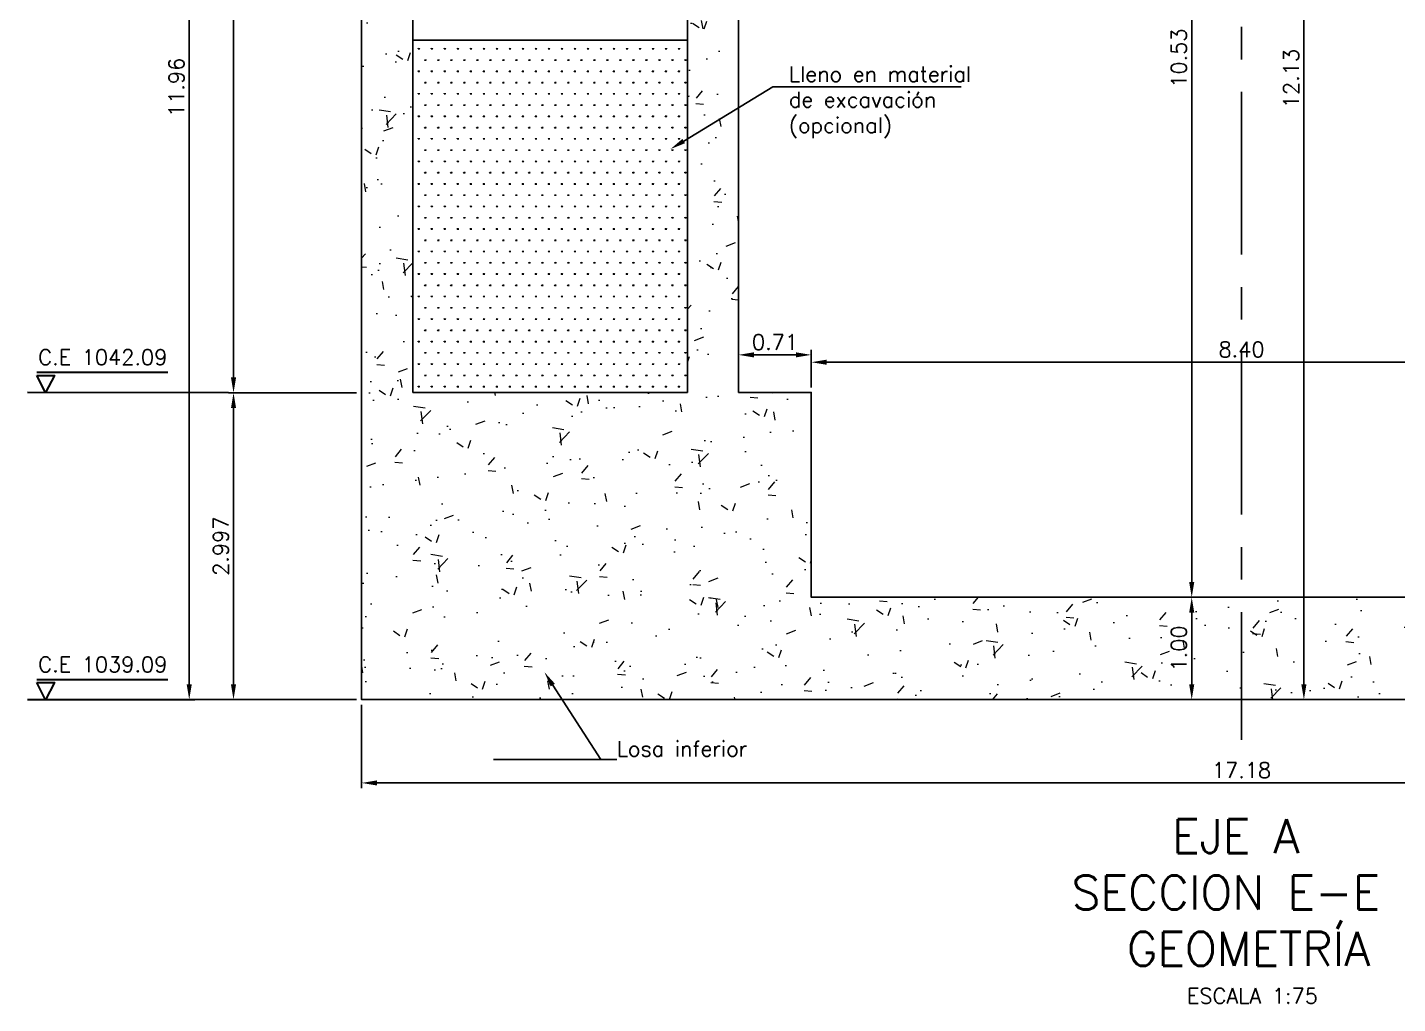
# Model space of a CAD drawing. Header units: metres. Extents: x 1080427 to 1081241, y 976768 to 977288.
# Drawn here: x 1080851.15 to 1080864.53, y 977059.82 to 977069.35 of the extents above; entities that cross this region are included whole.
import ezdxf
from ezdxf import colors
from ezdxf.entities.mleader import LeaderData, LeaderLine
from ezdxf.math import Vec2, Vec3

# ---------------------------------------------------------------- set-up
doc = ezdxf.new("R2010")
doc.units = ezdxf.units.M
doc.header["$LTSCALE"] = 25.4
doc.linetypes.add('CENTER', pattern=[2, 1.25, -0.25, 0.25, -0.25])
for name, color, linetype in [('CONTRAPESO', 3, 'Continuous'), ('DIMCONTRAPESO', 1, 'Continuous'), ('EJE VIA', 10, 'CENTER'), ('REGL175', 7, 'Continuous'), ('SOLIDOS', 9, 'Continuous')]:
    doc.layers.add(name, color=color, linetype=linetype)
for name, color, linetype, lineweight in [('COTA', 1, 'Continuous', 30), ('COTACIM', 20, 'Continuous', 5), ('SOLIDOREFCONT', 254, 'Continuous', 5)]:
    doc.layers.add(name, color=color, linetype=linetype, lineweight=lineweight)
doc.styles.add('romans', font='romans.shx')
doc.dimstyles.new('Copy 75', dxfattribs={"dimtxt": 0.15, "dimasz": 0.15, "dimexe": 0.05, "dimexo": 0.05, "dimgap": 0.05, "dimtad": 1, "dimzin": 0, "dimdsep": 46, "dimtxsty": 'romans', "dimcen": 0.002, "dimclrd": 1, "dimclre": 1, "dimclrt": 3, "dimadec": 4, "dimazin": 0, "dimtfac": 1, "dimtofl": 0, "dimtmove": 1, "dimatfit": 3, "dimfxl": 1, "dimtolj": 1, "dimtzin": 0, "dimarcsym": 1})

# ---------------------------------------------------------------- blocks, each defined once
blk = doc.blocks.new('*D275')
at = {"layer": 'COTA', "color": 1, "lineweight": -2, "transparency": 16777216}
for p, q in [((1080854.412828156, 977062.7393807534), (1080854.412828156, 977061.9256938202)), ((1080871.59285375, 977062.7393807534), (1080871.59285375, 977061.9256938202)), ((1080854.562828156, 977061.9756938203), (1080871.44285375, 977061.9756938203))]:
    blk.add_line(p, q, dxfattribs=at)
at = {"layer": 'COTA', "color": 1, "transparency": 16777216}
for points in [[(1080854.562828156, 977062.0006938203), (1080854.562828156, 977061.9506938203), (1080854.412828156, 977061.9756938203)], [(1080871.44285375, 977062.0006938203), (1080871.44285375, 977061.9506938203), (1080871.59285375, 977061.9756938203)]]:
    blk.add_solid(points, dxfattribs=at)
at = {"layer": 'Defpoints', "color": 0, "transparency": 16777216}
for p in [(1080854.412828156, 977062.7893807534), (1080871.59285375, 977062.7893807534), (1080871.59285375, 977061.9756938203)]:
    blk.add_point(p, dxfattribs=at)
at = {"layer": 'COTA', "color": 3, "transparency": 16777216, "insert": (1080863.002840953, 977062.1006938203), "char_height": 0.15, "attachment_point": 5, "style": 'romans'}
blk.add_mtext('\\A1;17.18', dxfattribs=at)
blk = doc.blocks.new('*D279')
at = {"layer": 'COTA', "color": 1, "lineweight": -2, "transparency": 16777216}
for p, q in [((1080862.952828157, 977074.3192632669), (1080862.466739818, 977074.3192632669)), ((1080862.516739818, 977074.1692632668), (1080862.516739818, 977063.9393807539)), ((1080862.952828157, 977063.7893807539), (1080862.466739818, 977063.7893807539))]:
    blk.add_line(p, q, dxfattribs=at)
at = {"layer": 'COTA', "color": 1, "transparency": 16777216}
for points in [[(1080862.491739818, 977074.1692632668), (1080862.541739817, 977074.1692632668), (1080862.516739818, 977074.3192632669)], [(1080862.491739818, 977063.9393807539), (1080862.541739817, 977063.9393807539), (1080862.516739818, 977063.7893807539)]]:
    blk.add_solid(points, dxfattribs=at)
at = {"layer": 'Defpoints', "color": 0, "transparency": 16777216}
for p in [(1080863.002828157, 977074.3192632669), (1080862.516739818, 977063.7893807539), (1080863.002828157, 977063.7893807539)]:
    blk.add_point(p, dxfattribs=at)
at = {"layer": 'COTA', "color": 3, "transparency": 16777216, "insert": (1080862.391739818, 977069.0543220098), "char_height": 0.15, "attachment_point": 5, "rotation": 90, "style": 'romans'}
blk.add_mtext('\\A1;10.53', dxfattribs=at)
blk = doc.blocks.new('*D280')
at = {"layer": 'Defpoints', "color": 0, "transparency": 16777216}
for p in [(1080863.002828157, 977063.7893807539), (1080862.516739818, 977062.7893807539), (1080863.002853315, 977062.7893807539)]:
    blk.add_point(p, dxfattribs=at)
at = {"layer": 'DIMCONTRAPESO', "color": 1, "lineweight": -2, "transparency": 16777216}
for p, q in [((1080862.952828157, 977063.7893807539), (1080862.466739818, 977063.7893807539)), ((1080862.516739818, 977063.6393807539), (1080862.516739818, 977062.9393807539)), ((1080862.952853315, 977062.7893807539), (1080862.466739818, 977062.7893807539))]:
    blk.add_line(p, q, dxfattribs=at)
at = {"layer": 'DIMCONTRAPESO', "color": 1, "transparency": 16777216}
for points in [[(1080862.491739818, 977063.6393807539), (1080862.541739817, 977063.6393807539), (1080862.516739818, 977063.7893807539)], [(1080862.491739818, 977062.9393807539), (1080862.541739817, 977062.9393807539), (1080862.516739818, 977062.7893807539)]]:
    blk.add_solid(points, dxfattribs=at)
at = {"layer": 'DIMCONTRAPESO', "color": 3, "transparency": 16777216, "insert": (1080862.391739818, 977063.2893807533), "char_height": 0.15, "attachment_point": 5, "rotation": 90, "style": 'romans'}
blk.add_mtext('\\A1;1.00', dxfattribs=at)
blk = doc.blocks.new('*D823')
at = {"layer": 'COTA', "color": 1, "lineweight": -2, "transparency": 16777216}
for p, q in [((1080858.092828156, 977065.8393807535), (1080858.092828156, 977066.2066457889)), ((1080858.802828156, 977065.8393807535), (1080858.802828156, 977066.2066457889)), ((1080858.652828156, 977066.1566457888), (1080858.242828156, 977066.1566457888))]:
    blk.add_line(p, q, dxfattribs=at)
at = {"layer": 'COTA', "color": 1, "transparency": 16777216}
for points in [[(1080858.242828156, 977066.1816457888), (1080858.242828156, 977066.1316457888), (1080858.092828156, 977066.1566457888)], [(1080858.652828156, 977066.1816457888), (1080858.652828156, 977066.1316457888), (1080858.802828156, 977066.1566457888)]]:
    blk.add_solid(points, dxfattribs=at)
at = {"layer": 'Defpoints', "color": 0, "transparency": 16777216}
for p in [(1080858.092828156, 977066.1566457888), (1080858.092828156, 977065.7893807534), (1080858.802828156, 977065.7893807534)]:
    blk.add_point(p, dxfattribs=at)
at = {"layer": 'COTA', "color": 3, "transparency": 16777216, "insert": (1080858.447828156, 977066.2816457888), "char_height": 0.15, "attachment_point": 5, "style": 'romans'}
blk.add_mtext('\\A1;0.71', dxfattribs=at)
blk = doc.blocks.new('*D918')
at = {"layer": 'COTA', "color": 1, "lineweight": -2, "transparency": 16777216}
for p, q in [((1080858.802828156, 977065.8393807535), (1080858.802828156, 977066.1349202009)), ((1080858.952828156, 977066.0849202009), (1080867.052828156, 977066.0849202009)), ((1080867.202828156, 977065.8393807535), (1080867.202828156, 977066.1349202009))]:
    blk.add_line(p, q, dxfattribs=at)
at = {"layer": 'COTA', "color": 1, "transparency": 16777216}
for points in [[(1080858.952828156, 977066.1099202009), (1080858.952828156, 977066.0599202008), (1080858.802828156, 977066.0849202009)], [(1080867.052828156, 977066.1099202009), (1080867.052828156, 977066.0599202008), (1080867.202828156, 977066.0849202009)]]:
    blk.add_solid(points, dxfattribs=at)
at = {"layer": 'Defpoints', "color": 0, "transparency": 16777216}
for p in [(1080867.202828156, 977066.0849202009), (1080858.802828156, 977065.7893807534), (1080867.202828156, 977065.7893807534)]:
    blk.add_point(p, dxfattribs=at)
at = {"layer": 'COTA', "color": 3, "transparency": 16777216, "insert": (1080863.002828156, 977066.2099202009), "char_height": 0.15, "attachment_point": 5, "style": 'romans'}
blk.add_mtext('\\A1;8.40', dxfattribs=at)
blk = doc.blocks.new('*D995')
at = {"layer": 'COTA', "color": 1, "lineweight": -2, "transparency": 16777216}
for p, q in [((1080854.362850002, 977065.7868429724), (1080853.111847562, 977065.7868429724)), ((1080853.161847563, 977065.6368429724), (1080853.161847563, 977062.9393807539)), ((1080854.362828157, 977062.7893807539), (1080853.111847562, 977062.7893807539))]:
    blk.add_line(p, q, dxfattribs=at)
at = {"layer": 'COTA', "color": 1, "transparency": 16777216}
for points in [[(1080853.136847563, 977065.6368429724), (1080853.186847562, 977065.6368429724), (1080853.161847563, 977065.7868429724)], [(1080853.136847563, 977062.9393807539), (1080853.186847562, 977062.9393807539), (1080853.161847563, 977062.7893807539)]]:
    blk.add_solid(points, dxfattribs=at)
at = {"layer": 'Defpoints', "color": 0, "transparency": 16777216}
for p in [(1080854.412850003, 977065.7868429724), (1080853.161847563, 977062.7893807539), (1080854.412828157, 977062.7893807539)]:
    blk.add_point(p, dxfattribs=at)
at = {"layer": 'COTA', "color": 3, "transparency": 16777216, "insert": (1080853.036847563, 977064.2881118626), "char_height": 0.15, "attachment_point": 5, "rotation": 90, "style": 'romans'}
blk.add_mtext('\\A1;2.997', dxfattribs=at)
blk = doc.blocks.new('*D996')
at = {"layer": 'COTA', "color": 1, "lineweight": -2, "transparency": 16777216}
for p, q in [((1080854.362848629, 977073.7489081662), (1080853.111847562, 977073.7489081662)), ((1080853.161847562, 977073.5989081662), (1080853.161847562, 977065.936842972)), ((1080854.362850002, 977065.7868429719), (1080853.111847562, 977065.7868429719))]:
    blk.add_line(p, q, dxfattribs=at)
at = {"layer": 'COTA', "color": 1, "transparency": 16777216}
for points in [[(1080853.136847562, 977073.5989081662), (1080853.186847562, 977073.5989081662), (1080853.161847562, 977073.7489081662)], [(1080853.136847562, 977065.936842972), (1080853.186847562, 977065.936842972), (1080853.161847562, 977065.7868429719)]]:
    blk.add_solid(points, dxfattribs=at)
at = {"layer": 'Defpoints', "color": 0, "transparency": 16777216}
for p in [(1080854.412848629, 977073.7489081662), (1080853.161847562, 977065.7868429719), (1080854.412850002, 977065.7868429719)]:
    blk.add_point(p, dxfattribs=at)
at = {"layer": 'COTA', "color": 3, "transparency": 16777216, "insert": (1080853.036847561, 977069.7678755692), "char_height": 0.15, "attachment_point": 5, "rotation": 90, "style": 'romans'}
blk.add_mtext('\\A1;7.96', dxfattribs=at)
blk = doc.blocks.new('*D997')
at = {"layer": 'COTA', "color": 1, "lineweight": -2, "transparency": 16777216}
for p, q in [((1080854.362828157, 977074.7493807538), (1080852.679251089, 977074.7493807538)), ((1080852.72925109, 977074.5993807538), (1080852.72925109, 977062.9393807539)), ((1080854.362828157, 977062.7893807539), (1080852.679251089, 977062.7893807539))]:
    blk.add_line(p, q, dxfattribs=at)
at = {"layer": 'COTA', "color": 1, "transparency": 16777216}
for points in [[(1080852.70425109, 977074.5993807538), (1080852.754251089, 977074.5993807538), (1080852.72925109, 977074.7493807538)], [(1080852.70425109, 977062.9393807539), (1080852.754251089, 977062.9393807539), (1080852.72925109, 977062.7893807539)]]:
    blk.add_solid(points, dxfattribs=at)
at = {"layer": 'Defpoints', "color": 0, "transparency": 16777216}
for p in [(1080854.412828157, 977074.7493807538), (1080852.72925109, 977062.7893807539), (1080854.412828157, 977062.7893807539)]:
    blk.add_point(p, dxfattribs=at)
at = {"layer": 'COTA', "color": 3, "transparency": 16777216, "insert": (1080852.60425109, 977068.7693807533), "char_height": 0.15, "attachment_point": 5, "rotation": 90, "style": 'romans'}
blk.add_mtext('\\A1;11.96', dxfattribs=at)
blk = doc.blocks.new('*D1002')
at = {"layer": 'COTA', "color": 1, "lineweight": -2, "transparency": 16777216}
for p, q in [((1080863.052826302, 977074.9193807504), (1080863.66189321, 977074.9193807504)), ((1080863.61189321, 977074.7693807504), (1080863.61189321, 977062.9393807539)), ((1080863.052853315, 977062.7893807539), (1080863.66189321, 977062.7893807539))]:
    blk.add_line(p, q, dxfattribs=at)
at = {"layer": 'COTA', "color": 1, "transparency": 16777216}
for points in [[(1080863.58689321, 977074.7693807504), (1080863.63689321, 977074.7693807504), (1080863.61189321, 977074.9193807504)], [(1080863.58689321, 977062.9393807539), (1080863.63689321, 977062.9393807539), (1080863.61189321, 977062.7893807539)]]:
    blk.add_solid(points, dxfattribs=at)
at = {"layer": 'Defpoints', "color": 0, "transparency": 16777216}
for p in [(1080863.002826302, 977074.9193807504), (1080863.002853315, 977062.7893807539), (1080863.61189321, 977062.7893807539)]:
    blk.add_point(p, dxfattribs=at)
at = {"layer": 'COTA', "color": 3, "transparency": 16777216, "insert": (1080863.48689321, 977068.8543807516), "char_height": 0.15, "attachment_point": 5, "rotation": 90, "style": 'romans'}
blk.add_mtext('\\A1;12.13', dxfattribs=at)

msp = doc.modelspace()

# ---------------------------------------------------------------- hatches: boundary and pattern name
at = {"layer": 'SOLIDOREFCONT', "true_color": 0x5b5b5b, "transparency": 33554546}
h = msp.add_hatch(dxfattribs=at)
h.set_pattern_fill('AR-CONC', color=251, scale=0.005)
h.set_pattern_definition([(49.99999999999999, (0, 0.4300000000512227), (0.91092334498002, -0.07969542769451543), [0.09525, -1.04775]), (355, (0, 0.4300000000512227), (-0.1762171071248467, 0.9552842261951757), [0.0762, -0.83820292085]), (100.4514447, (0.075910035, 0.4233587325512227), (0.7347062354517664, 0.8755887595609755), [0.080950044, -0.8904512229999999]), (46.18420000000002, (0, 0.6840000000512227), (1.35539520446065, -0.2102116396636357), [0.1428749999999999, -1.571625]), (96.63555760999996, (0.1129495, 0.6664825000512228), (1.187020670257515, 1.237130622988608), [0.1214251157, -1.3356780408]), (351.1841511700001, (0, 0.6840000000512227), (1.187020670324885, 1.237130622927663), [0.11429983535, -1.2572986596]), (21, (0.127, 0.6205000000512227), (0.7580719563456624, -0.5113259909354381), [0.09525, -1.04775]), (326.0000000000001, (0.127, 0.6205000000512227), (0.3090101417382354, 0.9209398306115963), [0.0762, -0.8382]), (71.45144499999999, (0.190172663, 0.5778895005512228), (1.067082096393581, 0.4096138444295262), [0.08095004400000001, -0.8904496879999999]), (37.50000000000001, (0, 0.4300000000512227), (0.01544301625295908, 0.4227751943657655), [0, -0.82804, 0, -0.8509000000000001, 0, -0.8413750000000001]), (7.499999999999999, (0, 0.4300000000512227), (0.3340983125515287, 0.5009028740905975), [0, -0.48514, 0, -0.80899, 0, -0.320675]), (327.5, (-0.28321, 0.4300000000512227), (0.677952975834357, -0.02864371996336722), [0, -0.3175, 0, -0.9906, 0, -1.31445]), (317.5, (-0.41021, 0.4300000000512227), (0.7406459069300902, 0.1271324551666652), [0, -0.41275, 0, -0.65786, 0, -0.93345])])
h.paths.add_polyline_path([(1080871.59285375, 977066.190339772), (1080871.592853315, 977066.190339772), (1080871.592828156, 977075.0893807535), (1080869.658292593, 977075.0510954162), (1080869.730134568, 977074.0523213898), (1080871.092828156, 977074.0792897146), (1080871.092798963, 977065.7893912705), (1080868.412853308, 977065.7893912706), (1080868.412828156, 977074.0262512978), (1080869.46983337, 977074.0471699109), (1080869.397991395, 977075.0459439374), (1080856.589464826, 977074.7924573814), (1080856.517446699, 977073.790836298), (1080857.592828156, 977073.8121185853), (1080857.592828211, 977065.7893807534), (1080854.912828156, 977065.7893807534), (1080854.912828156, 977073.7590801686), (1080856.256404035, 977073.7856701452), (1080856.328422162, 977074.7872912284), (1080854.412828156, 977074.7493807534), (1080854.412853315, 977066.190339772), (1080854.412828156, 977066.190339772), (1080854.412828156, 977062.7871397719), (1080871.59285375, 977062.7871397719)])
h.paths.add_polyline_path([(1080858.092828156, 977065.7893807534), (1080858.092828156, 977074.2220921371), (1080867.912828156, 977074.4164343956), (1080867.912769787, 977065.7871397721), (1080867.201492158, 977065.7871397721), (1080867.201492158, 977063.7871397721), (1080858.802828156, 977063.7893807534), (1080858.802828156, 977065.7893807534)], flags=16)
at = {"layer": 'SOLIDOS'}
h = msp.add_hatch(dxfattribs=at)
h.set_pattern_fill('SWAMP', color=252, scale=0.005)
h.set_pattern_definition([(0, (0, 0.4300000000512227), (0.0635, 0.109985226181), [0.015875, -0.111125]), (90, (0.0079375, 0.4300000000512227), (-0.06349999999999999, 0.109985226181), [0.0079375, -0.212032952362]), (90, (0.009921875, 0.4300000000512227), (-0.06349999999999999, 0.109985226181), [0.006350000000000001, -0.213620452362]), (90, (0.005953125, 0.4300000000512227), (-0.06349999999999999, 0.109985226181), [0.006350000000000001, -0.213620452362]), (59.99999999999999, (0.01190625, 0.4300000000512227), (-0.06349999991372332, 0.1099852262308119), [0.00508, -0.12192]), (120, (0.00396875, 0.4300000000512227), (-0.1269999999137233, 4.981188794772607e-11), [0.005079999999999999, -0.12192])])
h.paths.add_polyline_path([(1080857.59034524, 977069.2308078557), (1080854.915347147, 977069.2308055863), (1080854.912828156, 977065.7893807534), (1080857.592828156, 977065.7893807534)])

# ---------------------------------------------------------------- linework, layer by layer
at = {"layer": 'CONTRAPESO'}
for points in [[(1080871.09279897, 977065.7893807534), (1080871.092828156, 977074.0792897146), (1080869.730134568, 977074.0523213898), (1080869.658292593, 977075.0510954162), (1080871.592828156, 977075.0893807535), (1080871.592853315, 977065.7871397721), (1080871.59285375, 977065.7865461716), (1080871.59285375, 977062.7893807534), (1080854.412828156, 977062.7893807534), (1080854.412828156, 977065.7871397721), (1080854.412853315, 977065.7871397721), (1080854.412828156, 977074.7493807534), (1080856.328422162, 977074.7872912284), (1080856.256404035, 977073.7856701452), (1080854.912828156, 977073.7590801686), (1080854.912828156, 977065.7893807534), (1080857.592828211, 977065.7893807534), (1080857.592828211, 977065.7893807534), (1080857.592828156, 977073.8121185853), (1080856.517446699, 977073.790836298)], [(1080867.202828156, 977063.7893807534), (1080867.202828156, 977065.7893807534), (1080867.912828156, 977065.7893807534), (1080867.912828156, 977074.4164343956), (1080858.092828156, 977074.2220921371), (1080858.092828156, 977065.7893807534), (1080858.802828156, 977065.7893807534), (1080858.802828156, 977063.7893807534), (1080867.202828156, 977063.7893807534)]]:
    msp.add_lwpolyline(points, dxfattribs=at)
msp.add_lwpolyline([(1080854.912779229, 977069.2305333612), (1080857.592828156, 977069.2308081421), (1080857.592828156, 977065.7893807534), (1080854.912828156, 977065.7893807534)], close=True, dxfattribs=at)
at = {"layer": 'COTA', "color": 2}
for points in [[(1080851.240920194, 977065.987661281), (1080852.521882003, 977065.987661281)], [(1080853.111847562, 977065.7868429719), (1080851.149561215, 977065.7874842877)], [(1080851.240895035, 977062.9876591846), (1080852.521856844, 977062.9876591846)], [(1080852.78289942, 977062.7874821913), (1080851.149536056, 977062.7874821913)]]:
    msp.add_lwpolyline(points, dxfattribs=at)
for points in [[(1080851.240920194, 977065.9563842635), (1080851.413019266, 977065.9563842635), (1080851.32696973, 977065.7889727016), (1080851.32696973, 977065.7889727016)], [(1080851.240895035, 977062.9563821671), (1080851.412994107, 977062.9563821671), (1080851.326944571, 977062.7889706052), (1080851.326944571, 977062.7889706052)]]:
    msp.add_lwpolyline(points, close=True, dxfattribs=at)
at = {"layer": 'EJE VIA', "ltscale": 0.05}
msp.add_lwpolyline([(1080863.002853315, 977076.3438481322), (1080863.002853315, 977062.3969366286)], dxfattribs=at)

# ---------------------------------------------------------------- texts
at = {"layer": 'COTA', "color": 3, "char_height": 0.15, "attachment_point": 1, "style": 'romans'}
for s, insert in [('C.E 1042.09', (1080851.255893642, 977066.2082441207)), ('C.E 1039.09', (1080851.255868483, 977063.2082420243))]:
    msp.add_mtext(s, dxfattribs=dict(at, insert=insert))
at = {"layer": 'REGL175', "insert": (1080855.102473353, 977061.6211927488), "char_height": 0.33, "width": 14.49150362575892, "attachment_point": 1, "style": 'romans'}
msp.add_mtext('\\pi7.22302;{\\C0;EJE A\\P\\pi6.24088;SECCION E-E \\P\\pi6.78218;GEOMETRÍA\\P\\pi7.36717;\\H0.45455x;\\C3;ESCALA 1:75}', dxfattribs=at)

# ---------------------------------------------------------------- dimensions: what is measured, and where the dimension line sits
at = {"layer": 'COTA', "color": 2}
for base, p1, p2, picture, middle in [((1080863.61189321, 977062.7893807539), (1080863.002826301, 977074.9193807499), (1080863.002853315, 977062.7893807534), '*D1002', (1080863.48689321, 977068.8543807516)), ((1080852.72925109, 977062.7893807539), (1080854.412828156, 977074.7493807534), (1080854.412828156, 977062.7893807534), '*D997', (1080852.60425109, 977068.7693807533)), ((1080862.516739818, 977063.7893807539), (1080863.002828156, 977074.3192632664), (1080863.002828156, 977063.7893807534), '*D279', (1080862.391739818, 977069.0543220098)), ((1080853.161847562, 977065.7868429719), (1080854.412848629, 977073.7489081662), (1080854.412850002, 977065.7868429719), '*D996', (1080853.036847561, 977069.7678755692))]:
    dim = msp.add_linear_dim(base=base, p1=p1, p2=p2, angle=90, dimstyle='Copy 75', dxfattribs=at)
    dim.commit()
    dim.dimension.update_dxf_attribs({"geometry": picture, "text_midpoint": middle})
for base, p2, picture, middle in [((1080858.092828156, 977066.1566457888), (1080858.092828156, 977065.7893807534), '*D823', (1080858.447828156, 977066.2816457888)), ((1080867.202828156, 977066.0849202009), (1080867.202828156, 977065.7893807534), '*D918', (1080863.002828156, 977066.2099202009))]:
    dim = msp.add_linear_dim(base=base, p1=(1080858.802828156, 977065.7893807534), p2=p2, dimstyle='Copy 75', dxfattribs=at)
    dim.commit()
    dim.dimension.update_dxf_attribs({"geometry": picture, "text_midpoint": middle})
dim = msp.add_linear_dim(base=(1080853.161847563, 977062.7893807539), p1=(1080854.412850002, 977065.7868429719), p2=(1080854.412828156, 977062.7893807534), angle=90, dimstyle='Copy 75', override={"dimdec": 3}, dxfattribs=at)
dim.commit()
dim.dimension.update_dxf_attribs({"geometry": '*D995', "text_midpoint": (1080853.036847563, 977064.2881118626)})
at = {"layer": 'COTA'}
dim = msp.add_linear_dim(base=(1080871.59285375, 977061.9756938203), p1=(1080854.412828156, 977062.7893807534), p2=(1080871.59285375, 977062.7893807534), dimstyle='Copy 75', dxfattribs=at)
dim.commit()
dim.dimension.update_dxf_attribs({"geometry": '*D275', "text_midpoint": (1080863.002840953, 977062.1006938203)})
at = {"layer": 'DIMCONTRAPESO', "color": 2}
dim = msp.add_linear_dim(base=(1080862.516739818, 977062.7893807539), p1=(1080863.002828156, 977063.7893807534), p2=(1080863.002853315, 977062.7893807534), angle=90, dimstyle='Copy 75', dxfattribs=at)
dim.commit()
dim.dimension.update_dxf_attribs({"geometry": '*D280', "text_midpoint": (1080862.391739818, 977063.2893807533)})

# ---------------------------------------------------------------- leaders
at = {"layer": 'COTACIM'}
ml = msp.add_multileader_mtext('Standard', dxfattribs=at)
ml.set_content('Lleno en material\\Pde excavación\\P(opcional)', color=3, style='romans')
ml.set_leader_properties(color=256)
ml.build(insert=Vec2(0, 0))
ml.multileader.update_dxf_attribs({"text_left_attachment_type": 6, "text_right_attachment_type": 6, "dogleg_length": 0.1560199508385566, "arrow_head_size": 0.15})
ctx = ml.context
ctx.base_point, ctx.char_height, ctx.arrow_head_size, ctx.landing_gap_size, ctx.plane_origin = Vec3(1080858.58358131, 977068.7739888467), 0.15, 0.15, 0, Vec3(1080862.455818195, 977066.8654452411)
ctx.left_attachment, ctx.right_attachment = 6, 6
notes = []
notes.append((ctx, [(0, (1, 1, 0), (1080858.427561359, 977068.7739888467), (1, 0), 0.1560199508385566, [(0, [(1080857.428739966, 977068.1667363641)], 0, [])])]))
ctx.mtext.insert, ctx.mtext.width, ctx.mtext.flow_direction = Vec3(1080858.58358131, 977068.9739888466), 4.216741702286527, 5
ml = msp.add_multileader_mtext('Standard', dxfattribs=at)
ml.set_content('Losa inferior', color=3, style='romans')
ml.set_leader_properties(color=256)
ml.build(insert=Vec2(0, 0))
ml.multileader.update_dxf_attribs({"text_left_attachment_type": 6, "text_right_attachment_type": 6, "dogleg_length": 0.1560199508385566, "arrow_head_size": 0.15})
ctx = ml.context
ctx.base_point, ctx.char_height, ctx.arrow_head_size, ctx.landing_gap_size, ctx.plane_origin = Vec3(1080856.904065491, 977062.2047613438), 0.15, 0.15, 0, Vec3(1080860.776302376, 977060.6934177381)
ctx.left_attachment, ctx.right_attachment = 6, 6
notes.append((ctx, [(0, (1, 1, 0), (1080856.748045541, 977062.2047613438), (1, 0), 0.1560199508385566, [(0, [(1080856.197450702, 977063.0574437844)], 0, [])])]))
ctx.mtext.insert, ctx.mtext.width, ctx.mtext.flow_direction = Vec3(1080856.904065491, 977062.3847613438), 4.216741702286527, 5
for ctx, leaders in notes:
    for number, flags, end, landing, length, lines in leaders:
        leader = LeaderData()
        leader.index, (leader.has_last_leader_line, leader.has_dogleg_vector, leader.attachment_direction) = number, flags
        leader.last_leader_point, leader.dogleg_vector, leader.dogleg_length = Vec3(end), Vec3(landing), length
        for number, points, colour, breaks in lines:
            line = LeaderLine()
            line.index, line.vertices, line.color, line.breaks = number, Vec3.list(points), colors.encode_raw_color(colour), breaks
            leader.lines.append(line)
        ctx.leaders.append(leader)

doc.saveas('drawing.dxf')
